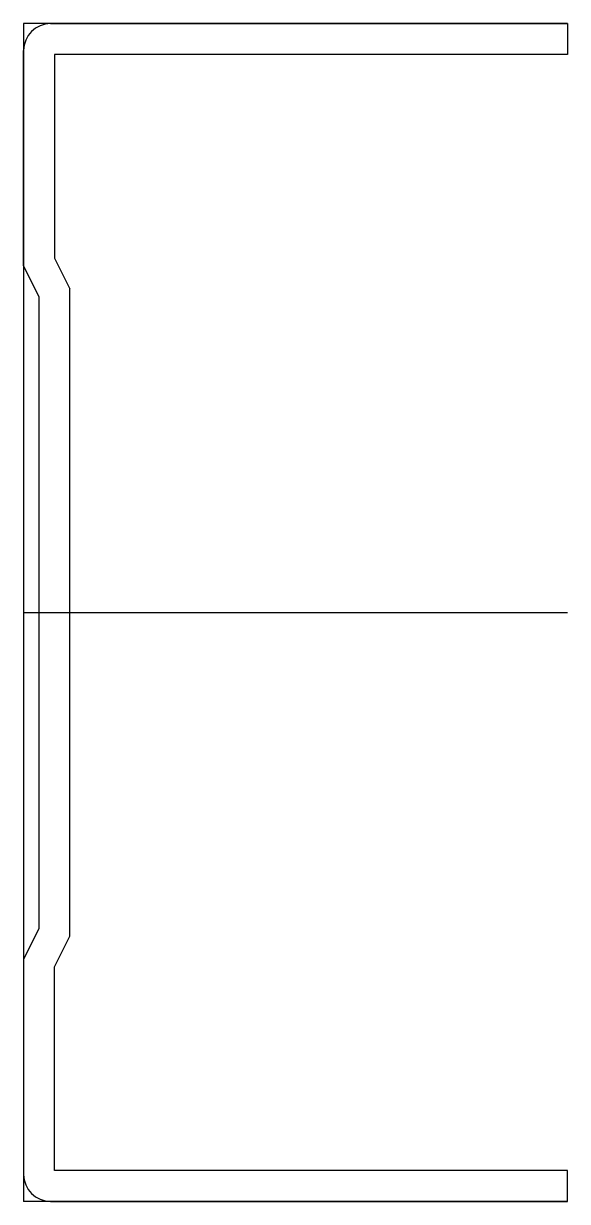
# Model space of a CAD drawing. Extents: x 0 to 34.6, y -37.5 to 37.5.
import ezdxf

# ---------------------------------------------------------------- set-up
doc = ezdxf.new("R2010")
doc.units = 0
doc.layers.get('0').update_dxf_attribs({"linetype": 'CONTINUOUS'})

msp = doc.modelspace()

# ---------------------------------------------------------------- linework, layer by layer
at = {"linetype": 'CONTINUOUS'}
for p, q in [((34.63, 37.5), (0, 37.5)), ((0, 37.5), (0, -37.5)), ((1.72, 37.5), (34.63, 37.5)), ((34.63, 37.5), (34.63, 35.54)), ((0, 22.1), (0, 35.78)), ((34.63, 35.54), (1.96, 35.54)), ((1.96, 35.54), (1.96, 22.56)), ((1.96, 22.56), (2.95, 20.6)), ((0.98, 20.13), (0, 22.1)), ((2.95, -20.6), (2.95, 20.6)), ((0.98, 20.13), (0.98, -20.13)), ((0, 0), (34.63, 0)), ((0.98, -20.13), (0, -22.1)), ((1.96, -22.56), (2.95, -20.6)), ((0, -22.1), (0, -35.78)), ((1.96, -35.54), (1.96, -22.56)), ((34.63, -35.54), (1.96, -35.54)), ((34.63, -37.5), (34.63, -35.54)), ((34.63, -37.5), (0, -37.5)), ((1.72, -37.5), (34.63, -37.5))]:
    msp.add_line(p, q, dxfattribs=at)
for centre, start, end in [((1.72, 35.78), 90, 180), ((1.72, -35.78), 180, 270)]:
    msp.add_arc(centre, 1.72, start, end, dxfattribs=at)

doc.saveas('drawing.dxf')
